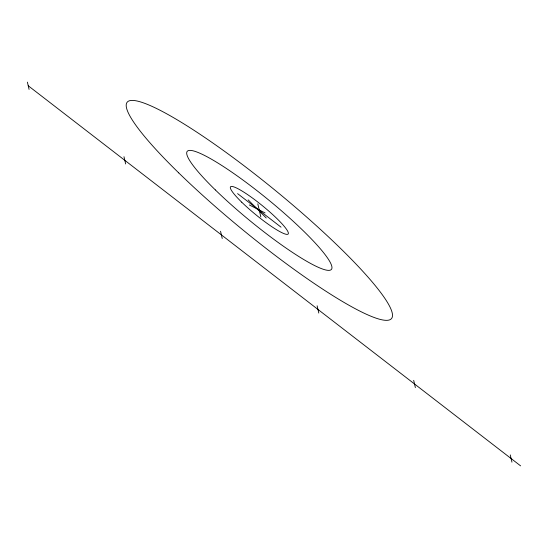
<?xml version="1.0" encoding="UTF-8"?>
<svg xmlns="http://www.w3.org/2000/svg" width="548" height="548" viewBox="0 0 548 548"><rect width="100%" height="100%" fill="white"/><g stroke="black" fill="none" stroke-linecap="round" stroke-linejoin="round"><path stroke-width="0.82" d="M249.333 204.959L265.054 212.919M257.19 208.939L259.314 210.398M237.585 193.622L281.042 227.173M28.236 85.769L520.6 465.869M248.155 199.869L266.232 218.008M510.27 454.902L511.948 462.17M413.692 380.346L415.37 387.621M317.121 305.798L318.799 313.066M257.807 203.856L260.827 216.94M220.549 231.242L222.228 238.51M123.971 156.687L125.65 163.955M27.4 82.132L29.078 89.406M178.703 172.867A170.798 25.544 39.3 0 0 391.354 318.737A170.798 25.544 39.3 0 0 207.891 139.589A170.798 25.544 39.3 0 0 178.703 172.867M215.343 189.923A93.16 13.933 39.3 0 0 331.334 269.493A93.16 13.933 39.3 0 0 231.27 171.771A93.16 13.933 39.3 0 0 215.343 189.923M241.73 202.205A37.264 5.576 39.3 0 0 288.125 234.037A37.264 5.576 39.3 0 0 248.093 194.944A37.264 5.576 39.3 0 0 241.73 202.205"/></g></svg>
